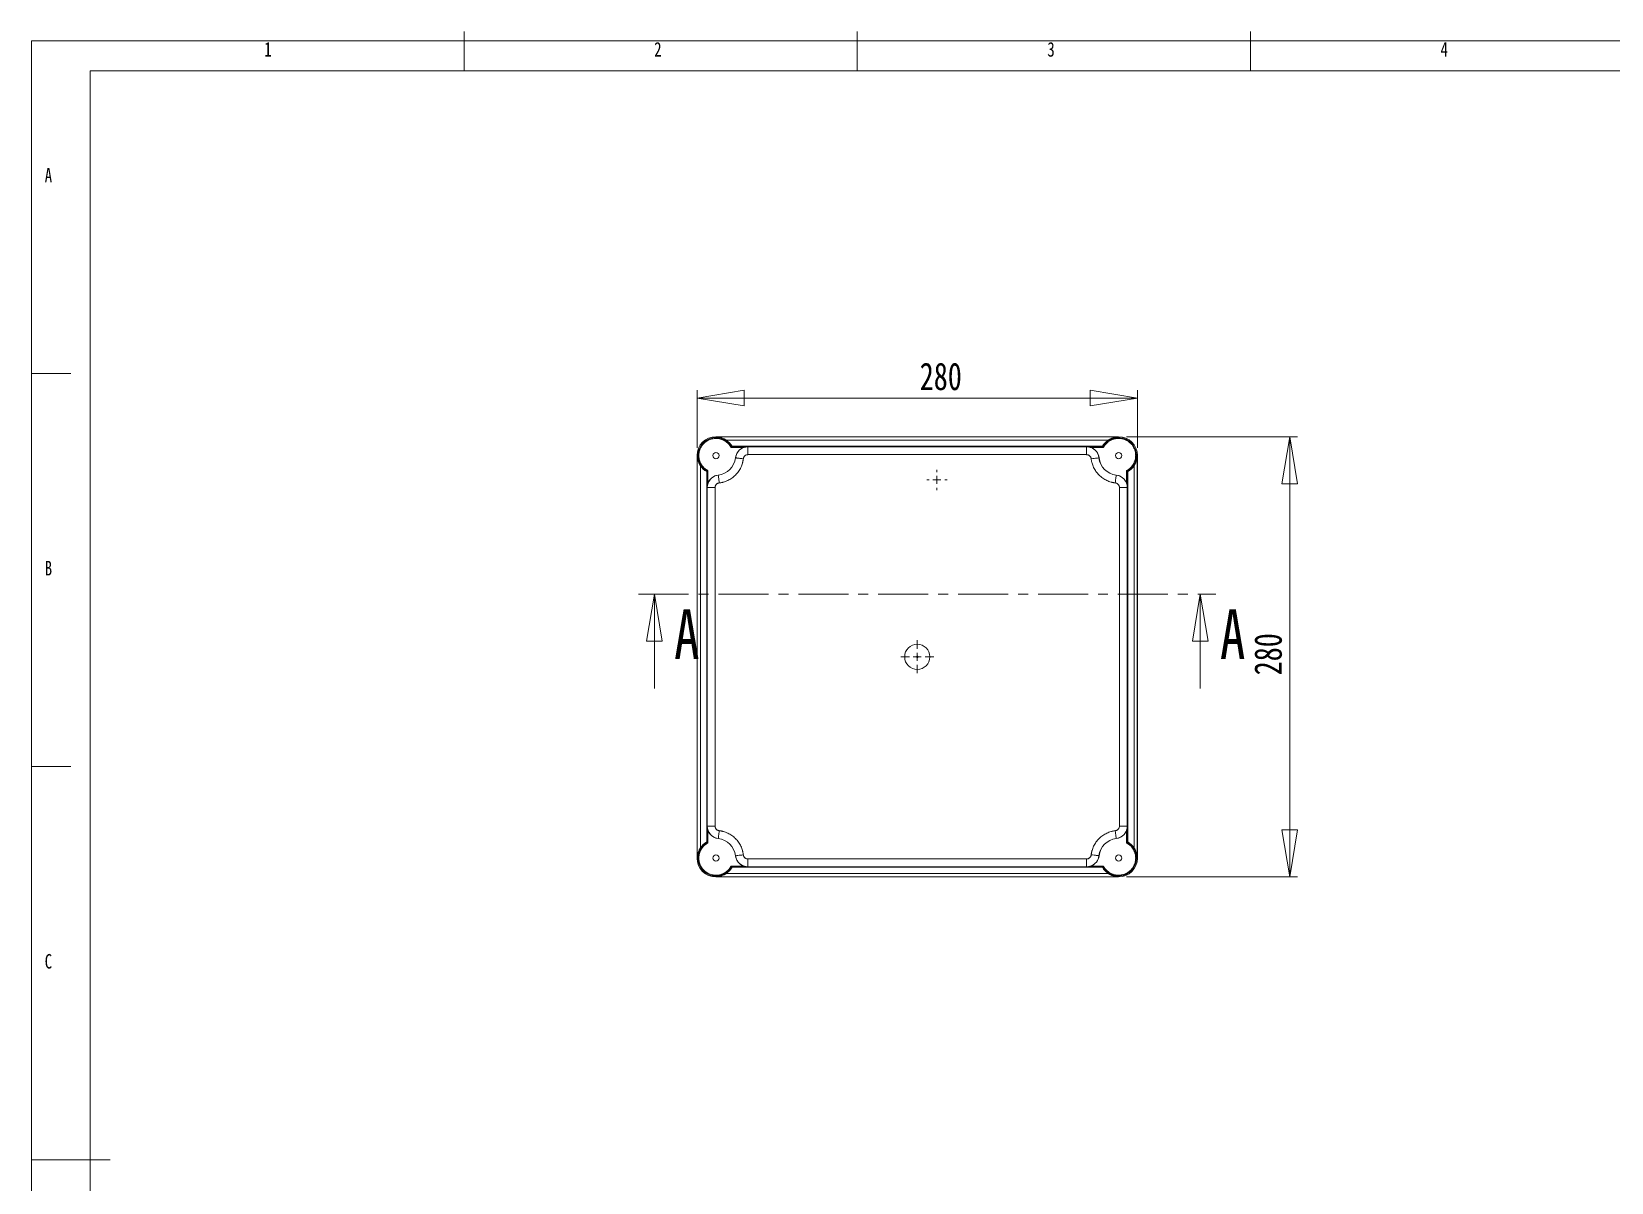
# Model space of a CAD drawing. Header units: millimetres. Extents: x 5 to 415, y 4 to 292.
# Drawn here: x 5 to 205.9, y 145.6 to 292 of the extents above; entities that cross this region are included whole.
import ezdxf

# ---------------------------------------------------------------- set-up
doc = ezdxf.new("R2010")
doc.units = ezdxf.units.MM
doc.linetypes.add('CENTER', pattern=[10.16, 6.35, -1.27, 1.27, -1.27])
doc.styles.add('SLDTEXTSTYLE0', font='TXT', dxfattribs={"width": 0.75})
doc.dimstyles.new('SLDDIMSTYLE0', dxfattribs={"dimtxt": 3.5, "dimasz": 6, "dimexe": 0, "dimexo": 0.0625, "dimgap": 0.875, "dimtad": 1, "dimlfac": 5, "dimrnd": 1e-09, "dimzin": 12, "dimdsep": 46, "dimtxsty": 'SLDTEXTSTYLE0', "dimblk1": 'CLOSED', "dimblk2": 'CLOSED', "dimsah": 1, "dimcen": 0.09, "dimadec": 0, "dimazin": 3, "dimtfac": 1, "dimtofl": 0, "dimtmove": 0, "dimatfit": 3, "dimldrblk": 'CLOSED', "dimfxl": 1, "dimfrac": 2, "dimtolj": 1, "dimtzin": 12, "dimarcsym": 0})

# ---------------------------------------------------------------- blocks, each defined once
blk = doc.blocks.new('_CLOSED')
at = {"color": 0, "linetype": 'ByBlock', "lineweight": -2}
for p, q in [((-1, 0.166667), (0, 0)), ((-1, 0.166667), (-1, -0.166667)), ((0, 0), (-1, -0.166667)), ((0, 0), (-1, 0))]:
    blk.add_line(p, q, dxfattribs=at)
blk = doc.blocks.new('_D')
at = {"color": 7, "linetype": 'Continuous', "lineweight": 0}
for p, q in [((89.63, 239.07), (89.63, 246.39)), ((145.63, 245.39), (89.63, 245.39)), ((145.63, 239.07), (145.63, 246.39))]:
    blk.add_line(p, q, dxfattribs=at)
at = {"color": 7, "linetype": 'Continuous', "lineweight": 0, "xscale": 6, "yscale": 6, "rotation": 180.0000000000004}
blk.add_blockref('_CLOSED', (89.63, 245.39, 7.27), dxfattribs=at)
at = {"color": 7, "linetype": 'Continuous', "lineweight": 0, "xscale": 6, "yscale": 6}
blk.add_blockref('_CLOSED', (145.63, 245.39, 7.27), dxfattribs=at)
at = {"color": 7, "linetype": 'Continuous', "lineweight": 0, "insert": (117.94, 249.9), "char_height": 3.5, "attachment_point": 1, "style": 'SLDTEXTSTYLE0'}
blk.add_mtext('280', dxfattribs=at)
blk = doc.blocks.new('_D_1')
at = {"color": 7, "linetype": 'Continuous', "lineweight": 0}
for p, q in [((144.23, 240.47), (165.99, 240.47)), ((164.99, 240.47), (164.99, 184.47)), ((144.23, 184.47), (165.99, 184.47))]:
    blk.add_line(p, q, dxfattribs=at)
at = {"color": 7, "linetype": 'Continuous', "lineweight": 0, "xscale": 6, "yscale": 6}
for p, rotation in [((164.99, 240.47, 7.27), 90.0000000000004), ((164.99, 184.47, 7.27), 270.0000000000004)]:
    blk.add_blockref('_CLOSED', p, dxfattribs=dict(at, rotation=rotation))
at = {"color": 7, "linetype": 'Continuous', "lineweight": 0, "insert": (160.48, 210.12), "char_height": 3.5, "attachment_point": 1, "rotation": 90, "style": 'SLDTEXTSTYLE0'}
blk.add_mtext('280', dxfattribs=at)
blk = doc.blocks.new('SW_CENTERMARKSYMBOL_0')
at = {"color": 0, "linetype": 'Continuous', "lineweight": 0}
for p, q in [((0, 1), (0, 2.1)), ((-1, 0), (-2.1, 0)), ((0, 0), (-0.5, 0)), ((0, 0), (0, 0.5)), ((0, 0), (0, -0.5)), ((0, 0), (0.5, 0)), ((1, 0), (2.1, 0)), ((0, -1), (0, -2.1))]:
    blk.add_line(p, q, dxfattribs=at)
blk = doc.blocks.new('SW_CENTERMARKSYMBOL_1')
at = {"color": 0, "linetype": 'Continuous', "lineweight": 0}
for p, q in [((-1, 0), (-1.3, 0)), ((0, 0), (-0.5, 0)), ((0, 1), (0, 1.3)), ((0, 0), (0, 0.5)), ((0, 0), (0, -0.5)), ((0, 0), (0.5, 0)), ((1, 0), (1.3, 0)), ((0, -1), (0, -1.3))]:
    blk.add_line(p, q, dxfattribs=at)

msp = doc.modelspace()

# ---------------------------------------------------------------- linework, layer by layer
at = {"color": 7, "linetype": 'Continuous', "lineweight": 0}
for p, q in [((60, 287), (60, 292)), ((110, 292), (110, 287)), ((160, 287), (160, 292)), ((415, 290.8068), (5, 290.8068)), ((5, 290.8068), (5, 3.8068)), ((410, 287), (12.4509, 287)), ((12.4509, 287), (12.4509, 10)), ((10, 248.5), (5, 248.5)), ((84.1934, 208.4445), (84.1934, 220.4445)), ((153.6105, 208.4445), (153.6105, 220.4445)), ((5, 198.5), (10, 198.5)), ((5, 148.5), (15, 148.5))]:
    msp.add_line(p, q, dxfattribs=at)
at = {"color": 7, "linetype": 'Continuous', "lineweight": 15}
for p, q in [((92.0265, 240.4732), (92.0265, 240.4457)), ((143.2265, 240.4732), (92.0265, 240.4732)), ((92.0265, 240.4457), (143.2265, 240.4457)), ((141.9268, 240.0459), (93.3262, 240.0459)), ((95.5496, 239.0912), (93.9507, 239.0912)), ((94.0759, 239.2481), (94.01, 239.1912)), ((94.01, 239.1912), (96.1017, 239.1912)), ((94.01, 239.1912), (94.01, 239.1912)), ((141.1771, 239.2481), (94.0759, 239.2481)), ((96.1017, 239.1912), (96.1017, 239.1857)), ((96.1017, 238.1858), (96.1017, 239.1857)), ((96.1017, 239.1857), (139.1513, 239.1857)), ((139.1513, 239.1912), (141.243, 239.1912)), ((139.1513, 239.1857), (139.1513, 239.1912)), ((139.1513, 239.1857), (139.1513, 238.1858)), ((141.3023, 239.0912), (139.7034, 239.0912)), ((141.243, 239.1912), (141.1771, 239.2481)), ((141.243, 239.1912), (141.243, 239.1912)), ((143.2265, 240.4457), (143.2265, 240.4732)), ((89.654, 238.0732), (89.6265, 238.0732)), ((89.6265, 238.0732), (89.6265, 186.8732)), ((89.654, 186.8732), (89.654, 238.0732)), ((94.5166, 237.7776), (94.5128, 237.7781)), ((139.1513, 238.1858), (96.1017, 238.1858)), ((140.7402, 237.7781), (140.7364, 237.7776)), ((145.5033, 238.0732), (145.599, 238.0732)), ((145.6265, 238.0732), (145.599, 238.0732)), ((145.599, 238.0732), (145.599, 186.8732)), ((145.6265, 186.8732), (145.6265, 238.0732)), ((90.0539, 236.7736), (90.0539, 188.1729)), ((90.9086, 236.0897), (90.8516, 236.0238)), ((90.8516, 236.0238), (90.8516, 188.9227)), ((90.9086, 233.9981), (90.9086, 236.0897)), ((90.9086, 236.0897), (90.9086, 236.0897)), ((91.0085, 236.149), (91.0085, 234.5502)), ((92.3217, 235.5869), (92.3221, 235.5831)), ((142.9309, 235.5831), (142.9313, 235.5869)), ((144.2444, 234.5502), (144.2444, 236.149)), ((144.3444, 236.0897), (144.3444, 233.9981)), ((144.4014, 236.0238), (144.3444, 236.0897)), ((144.4014, 188.9227), (144.4014, 236.0238)), ((145.1991, 188.1729), (145.1991, 236.7736)), ((90.9141, 233.9981), (90.9086, 233.9981)), ((90.9141, 190.9484), (90.9141, 233.9981)), ((90.9141, 233.9981), (91.9139, 233.9981)), ((91.9139, 233.9981), (91.9139, 190.9484)), ((143.3391, 190.9484), (143.3391, 233.9981)), ((143.3391, 233.9981), (144.3389, 233.9981)), ((144.3389, 233.9981), (144.3389, 190.9484)), ((144.3444, 233.9981), (144.3389, 233.9981)), ((90.9086, 190.9484), (90.9141, 190.9484)), ((90.9086, 188.8568), (90.9086, 190.9484)), ((91.9139, 190.9484), (90.9141, 190.9484)), ((144.3389, 190.9484), (143.3391, 190.9484)), ((144.3389, 190.9484), (144.3444, 190.9484)), ((144.3444, 190.9484), (144.3444, 188.8568)), ((90.8516, 188.9227), (90.9086, 188.8568)), ((90.9086, 188.8568), (90.9086, 188.8568)), ((91.0085, 190.3963), (91.0085, 188.7975)), ((92.3221, 189.3633), (92.3217, 189.3596)), ((142.9313, 189.3596), (142.9309, 189.3633)), ((144.2444, 188.7975), (144.2444, 190.3963)), ((144.3444, 188.8568), (144.4014, 188.9227)), ((144.3444, 188.8568), (144.3444, 188.8568)), ((89.6265, 186.8732), (89.654, 186.8732)), ((94.5128, 187.1684), (94.5166, 187.1689)), ((140.7364, 187.1689), (140.7402, 187.1684)), ((145.599, 186.8732), (145.5033, 186.8732)), ((145.599, 186.8732), (145.6265, 186.8732)), ((93.3262, 184.9006), (141.9268, 184.9006)), ((93.9507, 185.8553), (95.5496, 185.8553)), ((96.1017, 185.7553), (94.01, 185.7553)), ((94.01, 185.7553), (94.0759, 185.6984)), ((94.01, 185.7553), (94.01, 185.7553)), ((94.0759, 185.6984), (141.1771, 185.6984)), ((96.1017, 186.7607), (139.1513, 186.7607)), ((96.1017, 185.7608), (96.1017, 186.7607)), ((139.1513, 185.7608), (96.1017, 185.7608)), ((96.1017, 185.7608), (96.1017, 185.7553)), ((139.1513, 186.7607), (139.1513, 185.7608)), ((139.1513, 185.7553), (139.1513, 185.7608)), ((141.243, 185.7553), (139.1513, 185.7553)), ((139.7034, 185.8553), (141.3023, 185.8553)), ((141.1771, 185.6984), (141.243, 185.7553)), ((92.0265, 184.5007), (92.0265, 184.4732)), ((143.2265, 184.5007), (92.0265, 184.5007)), ((92.0265, 184.4732), (143.2265, 184.4732)), ((143.2265, 184.4732), (143.2265, 184.5007))]:
    msp.add_line(p, q, dxfattribs=at)
at = {"color": 7, "linetype": 'CENTER', "lineweight": 0}
msp.add_line((82.1934, 220.4445), (155.6105, 220.4445), dxfattribs=at)
at = {"color": 7, "linetype": 'Continuous', "lineweight": 15, "flags": 128}
for points in [[(139.7435, 237.6598), (139.9351, 237.6825), (140.1195, 237.7044), (140.2898, 237.7246), (140.4395, 237.7424), (140.5631, 237.7571), (140.6559, 237.7681), (140.7144, 237.775), (140.7364, 237.7776)], [(92.44, 234.5903), (92.4172, 234.7819), (92.3953, 234.9663), (92.3751, 235.1366), (92.3573, 235.2863), (92.3427, 235.4099), (92.3317, 235.5027), (92.3247, 235.5611), (92.3221, 235.5831)], [(142.9309, 235.5831), (142.9283, 235.5611), (142.9213, 235.5027), (142.9103, 235.4099), (142.8956, 235.2863), (142.8779, 235.1366), (142.8576, 234.9663), (142.8358, 234.7819), (142.813, 234.5903)], [(142.813, 190.3562), (142.8358, 190.1646), (142.8576, 189.9802), (142.8779, 189.8099), (142.8956, 189.6602), (142.9103, 189.5366), (142.9213, 189.4438), (142.9283, 189.3853), (142.9309, 189.3633)], [(95.5095, 187.2867), (95.3179, 187.264), (95.1335, 187.2421), (94.9632, 187.2219), (94.8134, 187.2041), (94.6899, 187.1894), (94.5971, 187.1784), (94.5386, 187.1715), (94.5166, 187.1689)]]:
    msp.add_lwpolyline(points, dxfattribs=at)
at = {"color": 7, "linetype": 'Continuous', "lineweight": 15}
for radius in [1.6, 0.1]:
    msp.add_circle((117.6265, 212.4732), radius, dxfattribs=at)
for centre, radius, start, end in [((92.0265, 238.0732), 2.4, 90, 180), ((92.0265, 238.0732), 2.2769, 29.405596, 240.594404), ((92.0265, 238.0732), 2.3623, 29.824235, 56.620929), ((96.1017, 237.5895), 1.6, 110.185327, 173.229808), ((96.1017, 237.5895), 1.5962, 90, 173.229808), ((139.1513, 237.5895), 1.5962, 6.770192, 90), ((139.1513, 237.5895), 1.6, 6.770192, 69.814673), ((143.2265, 238.0732), 2.3623, 123.379071, 150.175765), ((143.2265, 238.0732), 2.2769, 0, 150.594404), ((143.2265, 238.0732), 2.4, 360, 90), ((92.0265, 238.0732), 0.3976, 360, 180), ((92.0265, 238.0732), 0.3976, 180, 360), ((92.0265, 238.0732), 2.5038, 276.770192, 353.229808), ((92.0265, 238.0732), 2.5076, 276.770192, 353.229808), ((143.2265, 238.0732), 2.5076, 186.770192, 263.229808), ((143.2265, 238.0732), 2.5038, 186.770192, 263.229808), ((143.2265, 238.0732), 0.3976, 360, 180), ((143.2265, 238.0732), 0.3976, 180, 360), ((143.2265, 238.0732), 2.2769, 299.405596, 0), ((92.0265, 238.0732), 2.3623, 213.379071, 240.175765), ((92.5103, 233.9981), 1.5962, 96.770192, 180), ((92.5103, 233.9981), 1.6, 96.770192, 159.814673), ((142.7427, 233.9981), 1.5962, 360, 83.229808), ((142.7427, 233.9981), 1.6, 20.185327, 83.229808), ((143.2265, 238.0732), 2.3623, 299.824235, 326.620929), ((92.5103, 190.9484), 1.5962, 180, 263.229808), ((142.7427, 190.9484), 1.5962, 276.770192, 360), ((92.0265, 186.8732), 2.2769, 119.405596, 330.594404), ((92.0265, 186.8732), 2.3623, 119.824235, 146.620929), ((92.5103, 190.9484), 1.6, 200.185327, 263.229808), ((92.0265, 186.8732), 2.5038, 6.770192, 83.229808), ((92.0265, 186.8732), 2.5076, 6.770192, 83.229808), ((143.2265, 186.8732), 2.5076, 96.770192, 173.229808), ((143.2265, 186.8732), 2.5038, 96.770192, 173.229808), ((142.7427, 190.9484), 1.6, 276.770192, 339.814673), ((143.2265, 186.8732), 2.2769, 0, 60.594404), ((143.2265, 186.8732), 2.3623, 33.379071, 60.175765), ((92.0265, 186.8732), 2.4, 180, 270), ((92.0265, 186.8732), 0.3976, 360, 180), ((92.0265, 186.8732), 0.3976, 180, 360), ((96.1017, 187.357), 1.6, 186.770192, 249.814673), ((96.1017, 187.357), 1.5962, 186.770192, 270), ((139.1513, 187.357), 1.5962, 270, 353.229808), ((139.1513, 187.357), 1.6, 290.185327, 353.229808), ((143.2265, 186.8732), 2.2769, 209.405596, 0), ((143.2265, 186.8732), 0.3976, 360, 180), ((143.2265, 186.8732), 0.3976, 180, 360), ((143.2265, 186.8732), 2.4, 270, 0), ((92.0265, 186.8732), 2.3623, 303.379071, 330.175765), ((143.2265, 186.8732), 2.3623, 209.824235, 236.620929)]:
    msp.add_arc(centre, radius, start, end, dxfattribs=at)
for points, knots in [([(93.9507, 239.0912), (93.9402, 239.1106), (93.9193, 239.1493), (93.8857, 239.2062), (93.8506, 239.262), (93.8138, 239.3166), (93.7753, 239.3702), (93.7352, 239.4226), (93.6815, 239.4885), (93.6122, 239.5663), (93.5243, 239.6546), (93.4303, 239.7387), (93.2951, 239.846), (93.1113, 239.9668), (92.8707, 240.0858), (92.6135, 240.1754), (92.3453, 240.2325), (92.0722, 240.2554), (91.8008, 240.244), (91.5373, 240.1999), (91.2869, 240.1261), (91.0542, 240.0262), (90.7779, 239.8683), (90.4758, 239.6239), (90.2315, 239.3219), (90.0735, 239.0455), (89.9737, 238.8128), (89.8998, 238.5625), (89.8557, 238.2989), (89.8444, 238.0275), (89.8672, 237.7544), (89.9243, 237.4862), (90.0139, 237.229), (90.1329, 236.9885), (90.2537, 236.8046), (90.361, 236.6695), (90.4451, 236.5755), (90.5334, 236.4875), (90.6235, 236.4073), (90.7159, 236.3338), (90.8099, 236.2669), (90.9072, 236.2046), (90.9747, 236.1676), (91.0085, 236.149)], [0, 0, 0, 0, 0.00813157, 0.01624396, 0.02434463, 0.03244103, 0.04054065, 0.04865097, 0.05677943, 0.07190266, 0.08703856, 0.10270783, 0.11838966, 0.15065249, 0.18363869, 0.21711558, 0.2508284, 0.28451142, 0.3179003, 0.35074431, 0.382817, 0.41392429, 0.44390936, 0.50000219, 0.55609503, 0.5860801, 0.61718738, 0.64926008, 0.68210409, 0.71549297, 0.74917598, 0.7828888, 0.81636569, 0.84935189, 0.88161473, 0.89728399, 0.91296582, 0.92808905, 0.94322496, 0.9574315, 0.9716028, 0.98577895, 1, 1, 1, 1]), ([(92.0265, 240.4457), (92.0488, 240.4453), (92.0897, 240.4445), (92.1455, 240.4416), (92.2083, 240.4371), (92.2787, 240.4301), (92.3928, 240.4146), (92.5288, 240.3886), (92.6961, 240.3443), (92.8559, 240.2896), (92.9929, 240.2314), (93.0993, 240.1792), (93.1801, 240.1355), (93.2555, 240.0915), (93.3031, 240.0608), (93.3262, 240.0459)], [0, 0, 0, 0, 0.05014759, 0.09202138, 0.12562118, 0.19163105, 0.25067189, 0.38313979, 0.49934288, 0.63133812, 0.74980813, 0.81773594, 0.88205052, 0.94279009, 1, 1, 1, 1]), ([(93.9507, 239.0912), (93.9523, 239.0938), (93.9559, 239.0997), (93.963, 239.1117), (93.9754, 239.1325), (93.9885, 239.1545), (93.9988, 239.172), (94.0049, 239.1824), (94.009, 239.1893), (94.0097, 239.1906), (94.01, 239.1912)], [0, 0, 0, 0, 0.05394227, 0.12521747, 0.25053482, 0.49985164, 0.63031469, 0.7499332, 0.87724447, 1, 1, 1, 1]), ([(95.5496, 239.0912), (95.5598, 239.0949), (95.5808, 239.1025), (95.6138, 239.1134), (95.6491, 239.1244), (95.695, 239.1374), (95.7536, 239.152), (95.8212, 239.1658), (95.8918, 239.177), (95.9573, 239.1845), (96.0283, 239.1898), (96.0746, 239.1907), (96.1017, 239.1912)], [0, 0, 0, 0, 0.0566415, 0.11724456, 0.18182405, 0.25039222, 0.36862468, 0.50081188, 0.61714523, 0.75010563, 0.85430154, 1, 1, 1, 1]), ([(139.1513, 239.1912), (139.1702, 239.1909), (139.2045, 239.1904), (139.2509, 239.1878), (139.303, 239.1837), (139.3612, 239.177), (139.4317, 239.1658), (139.4994, 239.152), (139.5698, 239.1344), (139.6371, 239.1147), (139.6823, 239.0987), (139.7034, 239.0912)], [0, 0, 0, 0, 0.1017493, 0.18505425, 0.24991422, 0.38286931, 0.49921659, 0.63139538, 0.7496449, 0.88276959, 1, 1, 1, 1]), ([(141.243, 239.1912), (141.2431, 239.191), (141.2433, 239.1906), (141.2444, 239.1887), (141.2461, 239.1858), (141.2491, 239.1807), (141.2542, 239.172), (141.2645, 239.1545), (141.2775, 239.1325), (141.29, 239.1116), (141.2971, 239.0997), (141.3007, 239.0937), (141.3023, 239.0912)], [0, 0, 0, 0, 0.06083049, 0.12293617, 0.18617888, 0.25039033, 0.37001653, 0.5003641, 0.74957339, 0.87483669, 0.946455, 1, 1, 1, 1]), ([(145.4034, 238.0732), (145.4032, 238.0962), (145.4028, 238.1421), (145.3994, 238.2108), (145.394, 238.2794), (145.3834, 238.3749), (145.3636, 238.4968), (145.3281, 238.648), (145.2805, 238.8006), (145.1964, 239.0123), (145.053, 239.2765), (144.8185, 239.575), (144.5193, 239.8406), (144.1628, 240.0535), (143.7644, 240.1969), (143.3453, 240.2605), (142.929, 240.2427), (142.5372, 240.1506), (142.1866, 239.9977), (141.9331, 239.8311), (141.7574, 239.6826), (141.6423, 239.5691), (141.5388, 239.451), (141.4585, 239.3453), (141.3955, 239.2518), (141.3467, 239.1728), (141.3171, 239.1184), (141.3023, 239.0912)], [0, 0, 0, 0, 0.01192436, 0.02383448, 0.03574225, 0.04765957, 0.07375284, 0.0998639, 0.12828714, 0.15672843, 0.21812091, 0.28374591, 0.35296775, 0.42484298, 0.49816782, 0.57158387, 0.64372271, 0.71335311, 0.7794934, 0.84146689, 0.87019541, 0.89894217, 0.92533988, 0.9517556, 0.9678298, 0.98390151, 1, 1, 1, 1]), ([(141.9268, 240.0459), (141.9398, 240.0543), (141.9662, 240.0715), (142.0072, 240.0968), (142.0499, 240.1221), (142.0945, 240.1472), (142.1409, 240.1721), (142.1891, 240.1967), (142.2724, 240.2367), (142.3971, 240.2896), (142.5569, 240.3443), (142.7242, 240.3886), (142.8602, 240.4146), (142.9743, 240.4301), (143.0535, 240.438), (143.1386, 240.4438), (143.1944, 240.445), (143.2265, 240.4457)], [0, 0, 0, 0, 0.03226442, 0.06567458, 0.10023995, 0.13596909, 0.17286974, 0.21094893, 0.25021307, 0.36867472, 0.50067233, 0.61686745, 0.74933739, 0.80837234, 0.87438511, 0.92788279, 1, 1, 1, 1]), ([(90.0539, 236.7736), (90.0454, 236.7866), (90.0282, 236.813), (90.0029, 236.8539), (89.9777, 236.8967), (89.9525, 236.9412), (89.9276, 236.9876), (89.9031, 237.0359), (89.8631, 237.1191), (89.8101, 237.2438), (89.7554, 237.4036), (89.7111, 237.5709), (89.6851, 237.7069), (89.6696, 237.8211), (89.6618, 237.9003), (89.656, 237.9854), (89.6547, 238.0412), (89.654, 238.0732)], [0, 0, 0, 0, 0.03226442, 0.06567458, 0.10023995, 0.13596908, 0.17286974, 0.21094893, 0.25021307, 0.36867471, 0.50067234, 0.61686746, 0.74933739, 0.80837234, 0.87438511, 0.9278828, 1, 1, 1, 1]), ([(95.5095, 237.6598), (95.5062, 237.6334), (95.4996, 237.5808), (95.4874, 237.5022), (95.4736, 237.424), (95.458, 237.3461), (95.4407, 237.2686), (95.4216, 237.1914), (95.3823, 237.047), (95.3135, 236.8378), (95.199, 236.5679), (95.061, 236.3059), (94.8445, 235.968), (94.519, 235.5807), (94.1317, 235.2553), (93.7939, 235.0387), (93.5319, 234.9008), (93.2619, 234.7863), (93.0339, 234.7112), (92.8507, 234.6631), (92.7149, 234.6331), (92.578, 234.6083), (92.486, 234.5963), (92.44, 234.5903)], [0, 0, 0, 0, 0.01701436, 0.03400592, 0.05098341, 0.06795555, 0.0849311, 0.10191877, 0.1189273, 0.18091493, 0.24292506, 0.30673674, 0.37057158, 0.50000258, 0.62943358, 0.69324526, 0.7570801, 0.81906774, 0.88107786, 0.91081908, 0.94052194, 0.97023331, 1, 1, 1, 1]), ([(95.5095, 237.6598), (95.3935, 237.6735), (95.2685, 237.6884), (95.087, 237.7099), (95.0275, 237.717), (94.9149, 237.7303), (94.8617, 237.7367), (94.7651, 237.7481), (94.7218, 237.7533), (94.6472, 237.7621), (94.616, 237.7658), (94.5417, 237.7746), (94.5186, 237.7774), (94.5166, 237.7776)], [0, 0, 0, 0, 0.25, 0.25, 0.375, 0.375, 0.5, 0.5, 0.625, 0.625, 0.75, 0.75, 1, 1, 1, 1]), ([(96.1017, 238.1858), (96.0903, 238.1856), (96.0676, 238.1852), (96.0338, 238.1822), (95.9937, 238.1765), (95.9476, 238.1664), (95.8783, 238.1445), (95.7943, 238.1046), (95.7032, 238.038), (95.6263, 237.9554), (95.5768, 237.8768), (95.5469, 237.8105), (95.5296, 237.7606), (95.5167, 237.7103), (95.5119, 237.6766), (95.5095, 237.6598)], [0, 0, 0, 0, 0.03932249, 0.0785535, 0.11782025, 0.17966857, 0.24163736, 0.36967812, 0.50000969, 0.63034127, 0.75838203, 0.82023036, 0.88219916, 0.94100927, 1, 1, 1, 1]), ([(139.7435, 237.6598), (139.742, 237.671), (139.7389, 237.6935), (139.732, 237.7268), (139.7216, 237.7659), (139.7061, 237.8104), (139.6762, 237.8767), (139.6266, 237.9554), (139.5497, 238.038), (139.4587, 238.1046), (139.3747, 238.1445), (139.3054, 238.1664), (139.2538, 238.1777), (139.2023, 238.1846), (139.1683, 238.1854), (139.1513, 238.1858)], [0, 0, 0, 0, 0.03932249, 0.0785535, 0.11782025, 0.17966857, 0.24163736, 0.36967812, 0.50000969, 0.63034127, 0.75838203, 0.82023036, 0.88219916, 0.94100927, 1, 1, 1, 1]), ([(142.813, 234.5903), (142.7867, 234.5936), (142.7341, 234.6002), (142.6555, 234.6123), (142.5772, 234.6261), (142.4994, 234.6417), (142.4218, 234.659), (142.3447, 234.6782), (142.2002, 234.7174), (141.9911, 234.7863), (141.7212, 234.9007), (141.4591, 235.0387), (141.1213, 235.2553), (140.7339, 235.5807), (140.4085, 235.968), (140.192, 236.3058), (140.054, 236.5679), (139.9395, 236.8378), (139.8645, 237.0658), (139.8163, 237.249), (139.7864, 237.3849), (139.7615, 237.5217), (139.7495, 237.6137), (139.7435, 237.6598)], [0, 0, 0, 0, 0.01701436, 0.03400592, 0.05098341, 0.06795555, 0.0849311, 0.10191877, 0.1189273, 0.18091493, 0.24292506, 0.30673674, 0.37057158, 0.50000258, 0.62943358, 0.69324526, 0.7570801, 0.81906774, 0.88107786, 0.91081908, 0.94052194, 0.97023331, 1, 1, 1, 1]), ([(144.2444, 236.149), (144.2612, 236.1581), (144.2948, 236.1761), (144.3442, 236.2049), (144.3928, 236.2349), (144.4406, 236.2661), (144.5122, 236.3156), (144.6053, 236.3865), (144.7165, 236.4839), (144.8216, 236.5893), (144.953, 236.7407), (145.0975, 236.9469), (145.2121, 237.1712), (145.2844, 237.358), (145.3283, 237.5), (145.3623, 237.6438), (145.3835, 237.7716), (145.3957, 237.8832), (145.4022, 237.9781), (145.403, 238.0415), (145.4034, 238.0732)], [0, 0, 0, 0, 0.02424259, 0.04845682, 0.07265934, 0.09686683, 0.12109599, 0.18329708, 0.24554348, 0.30891525, 0.37233319, 0.50023464, 0.62810511, 0.69143123, 0.75480347, 0.81693129, 0.87910436, 0.91938655, 0.95965944, 1, 1, 1, 1]), ([(145.599, 238.0732), (145.5986, 238.051), (145.5978, 238.0101), (145.5949, 237.9543), (145.5904, 237.8915), (145.5833, 237.8211), (145.5679, 237.7069), (145.5419, 237.5709), (145.4976, 237.4036), (145.4429, 237.2438), (145.3847, 237.1068), (145.3325, 237.0004), (145.2888, 236.9196), (145.2447, 236.8443), (145.214, 236.7967), (145.1991, 236.7736)], [0, 0, 0, 0, 0.0501476, 0.09202138, 0.12562118, 0.19163096, 0.25067189, 0.38313976, 0.49934288, 0.63133811, 0.74980814, 0.8177336, 0.8820474, 0.94278775, 1, 1, 1, 1]), ([(145.4034, 238.0732), (145.415, 238.0732), (145.4275, 238.0732), (145.4518, 238.0732), (145.4635, 238.0732), (145.4829, 238.0732), (145.4906, 238.0732), (145.5006, 238.0732), (145.503, 238.0732), (145.5033, 238.0732)], [0, 0, 0, 0, 0.25, 0.25, 0.5, 0.5, 0.75, 0.75, 1, 1, 1, 1]), ([(90.9086, 236.0897), (90.9088, 236.0898), (90.9092, 236.09), (90.9111, 236.0912), (90.914, 236.0929), (90.9191, 236.0959), (90.9278, 236.1009), (90.9452, 236.1112), (90.9673, 236.1243), (90.9881, 236.1367), (91, 236.1439), (91.006, 236.1475), (91.0085, 236.149)], [0, 0, 0, 0, 0.06081603, 0.12291613, 0.18616327, 0.25039027, 0.36995718, 0.50036396, 0.74957324, 0.87483654, 0.946081, 1, 1, 1, 1]), ([(144.2444, 236.149), (144.247, 236.1475), (144.253, 236.1439), (144.2649, 236.1367), (144.2857, 236.1243), (144.3078, 236.1112), (144.3252, 236.1009), (144.3356, 236.0949), (144.3426, 236.0908), (144.3438, 236.0901), (144.3444, 236.0897)], [0, 0, 0, 0, 0.05421871, 0.12521759, 0.25053494, 0.49985175, 0.63036237, 0.74993325, 0.87726046, 1, 1, 1, 1]), ([(90.9086, 233.9981), (90.9088, 234.017), (90.9093, 234.0513), (90.9119, 234.0976), (90.9161, 234.1498), (90.9228, 234.2079), (90.9339, 234.2785), (90.9477, 234.3461), (90.9653, 234.4165), (90.9851, 234.4839), (91.0011, 234.529), (91.0085, 234.5502)], [0, 0, 0, 0, 0.1017493, 0.18505425, 0.24991422, 0.38286931, 0.49921659, 0.63139538, 0.7496449, 0.88276959, 1, 1, 1, 1]), ([(92.44, 234.5903), (92.4287, 234.5887), (92.4063, 234.5857), (92.373, 234.5787), (92.3338, 234.5683), (92.2893, 234.5528), (92.223, 234.5229), (92.1443, 234.4734), (92.0618, 234.3965), (91.9951, 234.3055), (91.9552, 234.2215), (91.9333, 234.1521), (91.9221, 234.1006), (91.9152, 234.0491), (91.9143, 234.0151), (91.9139, 233.9981)], [0, 0, 0, 0, 0.03932249, 0.0785535, 0.11782025, 0.17966857, 0.24163736, 0.36967812, 0.50000969, 0.63034127, 0.75838203, 0.82023036, 0.88219916, 0.94100927, 1, 1, 1, 1]), ([(143.3391, 233.9981), (143.3389, 234.0094), (143.3385, 234.0321), (143.3355, 234.066), (143.3298, 234.1061), (143.3197, 234.1521), (143.2978, 234.2215), (143.2578, 234.3055), (143.1912, 234.3965), (143.1087, 234.4734), (143.03, 234.5229), (142.9637, 234.5529), (142.9139, 234.5701), (142.8635, 234.583), (142.8299, 234.5878), (142.813, 234.5903)], [0, 0, 0, 0, 0.03932249, 0.0785535, 0.11782025, 0.17966857, 0.24163736, 0.36967812, 0.50000969, 0.63034127, 0.75838203, 0.82023036, 0.88219916, 0.94100927, 1, 1, 1, 1]), ([(144.2444, 234.5502), (144.261, 234.505), (144.2755, 234.4596), (144.3004, 234.3679), (144.3108, 234.3216), (144.3356, 234.1833), (144.344, 234.0909), (144.3444, 233.9981)], [0, 0, 0, 0, 0.25, 0.25, 0.5, 0.5, 1, 1, 1, 1]), ([(91.0085, 190.3963), (91.0049, 190.4065), (90.9973, 190.4276), (90.9863, 190.4606), (90.9754, 190.4958), (90.9623, 190.5418), (90.9477, 190.6004), (90.9339, 190.668), (90.9227, 190.7385), (90.9153, 190.804), (90.9099, 190.875), (90.9091, 190.9214), (90.9086, 190.9484)], [0, 0, 0, 0, 0.0566415, 0.11724456, 0.18182405, 0.25039222, 0.36862469, 0.50081188, 0.61714524, 0.75010563, 0.85430162, 1, 1, 1, 1]), ([(91.9139, 190.9484), (91.9141, 190.9371), (91.9145, 190.9144), (91.9175, 190.8805), (91.9232, 190.8404), (91.9333, 190.7944), (91.9552, 190.725), (91.9951, 190.641), (92.0618, 190.55), (92.1443, 190.4731), (92.223, 190.4236), (92.2893, 190.3936), (92.3391, 190.3764), (92.3895, 190.3635), (92.4231, 190.3586), (92.44, 190.3562)], [0, 0, 0, 0, 0.03932249, 0.0785535, 0.11782025, 0.17966857, 0.24163736, 0.36967812, 0.50000969, 0.63034127, 0.75838203, 0.82023036, 0.88219916, 0.94100927, 1, 1, 1, 1]), ([(142.813, 190.3562), (142.8243, 190.3577), (142.8467, 190.3608), (142.88, 190.3678), (142.9192, 190.3782), (142.9637, 190.3936), (143.03, 190.4236), (143.1087, 190.4731), (143.1912, 190.55), (143.2578, 190.641), (143.2977, 190.725), (143.3197, 190.7943), (143.3309, 190.8459), (143.3378, 190.8974), (143.3386, 190.9314), (143.3391, 190.9484)], [0, 0, 0, 0, 0.03932249, 0.0785535, 0.11782025, 0.17966857, 0.24163736, 0.36967812, 0.50000969, 0.63034127, 0.75838203, 0.82023036, 0.88219916, 0.94100927, 1, 1, 1, 1]), ([(144.3444, 190.9484), (144.3441, 190.9295), (144.3437, 190.8952), (144.3411, 190.8488), (144.3369, 190.7967), (144.3302, 190.7385), (144.319, 190.668), (144.3053, 190.6004), (144.2877, 190.5299), (144.2679, 190.4626), (144.2519, 190.4175), (144.2444, 190.3963)], [0, 0, 0, 0, 0.10174929, 0.18505424, 0.24991422, 0.38286926, 0.49921658, 0.63139537, 0.7496449, 0.88277728, 1, 1, 1, 1]), ([(91.0085, 188.7975), (91.006, 188.799), (91, 188.8026), (90.9881, 188.8098), (90.9673, 188.8222), (90.9452, 188.8352), (90.9277, 188.8456), (90.9174, 188.8516), (90.9104, 188.8557), (90.9092, 188.8564), (90.9086, 188.8568)], [0, 0, 0, 0, 0.05394227, 0.12521747, 0.25053482, 0.49985164, 0.63031469, 0.7499332, 0.87724447, 1, 1, 1, 1]), ([(92.44, 190.3562), (92.4262, 190.2402), (92.4114, 190.1153), (92.3898, 189.9337), (92.3828, 189.8743), (92.3694, 189.7617), (92.3631, 189.7085), (92.3516, 189.6119), (92.3465, 189.5685), (92.3376, 189.4939), (92.3339, 189.4627), (92.3251, 189.3885), (92.3223, 189.3654), (92.3221, 189.3633)], [0, 0, 0, 0, 0.25, 0.25, 0.375, 0.375, 0.5, 0.5, 0.625, 0.625, 0.75, 0.75, 1, 1, 1, 1]), ([(92.44, 190.3562), (92.4663, 190.3529), (92.5189, 190.3463), (92.5975, 190.3342), (92.6757, 190.3204), (92.7536, 190.3048), (92.8311, 190.2874), (92.9083, 190.2683), (93.0527, 190.229), (93.2619, 190.1602), (93.5318, 190.0458), (93.7939, 189.9078), (94.1317, 189.6912), (94.519, 189.3658), (94.8444, 188.9785), (95.061, 188.6406), (95.199, 188.3786), (95.3135, 188.1087), (95.3885, 187.8806), (95.4367, 187.6974), (95.4666, 187.5616), (95.4915, 187.4247), (95.5035, 187.3328), (95.5095, 187.2867)], [0, 0, 0, 0, 0.01701436, 0.03400592, 0.05098341, 0.06795555, 0.0849311, 0.10191877, 0.1189273, 0.18091493, 0.24292506, 0.30673674, 0.37057158, 0.50000258, 0.62943358, 0.69324526, 0.7570801, 0.81906774, 0.88107786, 0.91081908, 0.94052194, 0.97023331, 1, 1, 1, 1]), ([(139.7435, 187.2867), (139.7468, 187.3131), (139.7534, 187.3657), (139.7656, 187.4443), (139.7794, 187.5225), (139.7949, 187.6004), (139.8123, 187.6779), (139.8314, 187.7551), (139.8707, 187.8995), (139.9395, 188.1086), (140.054, 188.3786), (140.1919, 188.6406), (140.4085, 188.9784), (140.7339, 189.3658), (141.1213, 189.6912), (141.4591, 189.9078), (141.7211, 190.0457), (141.9911, 190.1602), (142.2191, 190.2352), (142.4023, 190.2834), (142.5381, 190.3133), (142.675, 190.3382), (142.767, 190.3502), (142.813, 190.3562)], [0, 0, 0, 0, 0.01701436, 0.03400592, 0.05098341, 0.06795555, 0.0849311, 0.10191877, 0.1189273, 0.18091493, 0.24292506, 0.30673674, 0.37057158, 0.50000258, 0.62943358, 0.69324526, 0.7570801, 0.81906774, 0.88107786, 0.91081908, 0.94052194, 0.97023331, 1, 1, 1, 1]), ([(144.3444, 188.8568), (144.3442, 188.8567), (144.3438, 188.8564), (144.3419, 188.8553), (144.339, 188.8536), (144.3339, 188.8506), (144.3252, 188.8455), (144.3078, 188.8352), (144.2857, 188.8222), (144.2649, 188.8098), (144.253, 188.8026), (144.247, 188.799), (144.2444, 188.7975)], [0, 0, 0, 0, 0.06080443, 0.12290007, 0.18615075, 0.25039022, 0.36990952, 0.50036385, 0.74957312, 0.87483642, 0.94580468, 1, 1, 1, 1]), ([(89.654, 186.8732), (89.6544, 186.8955), (89.6552, 186.9364), (89.6581, 186.9922), (89.6626, 187.055), (89.6696, 187.1254), (89.6851, 187.2395), (89.7111, 187.3755), (89.7554, 187.5428), (89.8101, 187.7026), (89.8683, 187.8397), (89.9205, 187.946), (89.9642, 188.0269), (90.0083, 188.1022), (90.039, 188.1498), (90.0539, 188.1729)], [0, 0, 0, 0, 0.0501476, 0.09202138, 0.12562118, 0.19163105, 0.25067189, 0.38313979, 0.49934288, 0.63133812, 0.74980813, 0.81773594, 0.88205052, 0.94279009, 1, 1, 1, 1]), ([(91.0085, 188.7975), (90.9891, 188.787), (90.9504, 188.766), (90.8935, 188.7325), (90.8378, 188.6973), (90.7831, 188.6605), (90.7296, 188.6221), (90.6772, 188.5819), (90.6112, 188.5282), (90.5334, 188.459), (90.4451, 188.371), (90.3611, 188.277), (90.2538, 188.1419), (90.1329, 187.958), (90.0139, 187.7175), (89.9243, 187.4603), (89.8672, 187.192), (89.8444, 186.919), (89.8557, 186.6476), (89.8998, 186.384), (89.9737, 186.1337), (90.0735, 185.901), (90.2315, 185.6246), (90.4758, 185.3226), (90.7779, 185.0782), (91.0542, 184.9202), (91.2869, 184.8204), (91.5373, 184.7465), (91.8008, 184.7025), (92.0722, 184.6911), (92.3453, 184.714), (92.6135, 184.771), (92.8707, 184.8606), (93.1113, 184.9796), (93.2951, 185.1005), (93.4303, 185.2078), (93.5242, 185.2918), (93.6122, 185.3801), (93.6924, 185.4703), (93.7659, 185.5626), (93.8329, 185.6566), (93.8951, 185.754), (93.9322, 185.8215), (93.9507, 185.8553)], [0, 0, 0, 0, 0.00813157, 0.01624396, 0.02434463, 0.03244103, 0.04054065, 0.04865097, 0.05677943, 0.07190266, 0.08703856, 0.10270783, 0.11838966, 0.15065249, 0.18363869, 0.21711558, 0.2508284, 0.28451142, 0.3179003, 0.35074431, 0.382817, 0.41392429, 0.44390936, 0.50000219, 0.55609503, 0.5860801, 0.61718738, 0.64926008, 0.68210409, 0.71549297, 0.74917598, 0.7828888, 0.81636569, 0.84935189, 0.88161473, 0.89728399, 0.91296582, 0.92808905, 0.94322496, 0.9574315, 0.9716028, 0.98577895, 1, 1, 1, 1]), ([(95.5095, 187.2867), (95.511, 187.2755), (95.514, 187.253), (95.521, 187.2197), (95.5314, 187.1806), (95.5469, 187.1361), (95.5768, 187.0698), (95.6264, 186.9911), (95.7032, 186.9085), (95.7943, 186.8419), (95.8782, 186.802), (95.9476, 186.7801), (95.9991, 186.7688), (96.0506, 186.7619), (96.0846, 186.7611), (96.1017, 186.7607)], [0, 0, 0, 0, 0.03932249, 0.0785535, 0.11782025, 0.17966857, 0.24163736, 0.36967812, 0.50000969, 0.63034127, 0.75838203, 0.82023036, 0.88219916, 0.94100927, 1, 1, 1, 1]), ([(139.1513, 186.7607), (139.1627, 186.7609), (139.1853, 186.7612), (139.2192, 186.7642), (139.2593, 186.77), (139.3053, 186.7801), (139.3747, 186.802), (139.4587, 186.8419), (139.5497, 186.9085), (139.6266, 186.9911), (139.6761, 187.0697), (139.7061, 187.136), (139.7233, 187.1859), (139.7363, 187.2362), (139.7411, 187.2699), (139.7435, 187.2867)], [0, 0, 0, 0, 0.03932249, 0.0785535, 0.11782025, 0.17966857, 0.24163736, 0.36967812, 0.50000969, 0.63034127, 0.75838203, 0.82023036, 0.88219916, 0.94100927, 1, 1, 1, 1]), ([(139.7435, 187.2867), (139.8595, 187.273), (139.9845, 187.2581), (140.166, 187.2366), (140.2254, 187.2295), (140.3381, 187.2161), (140.3912, 187.2098), (140.4878, 187.1984), (140.5312, 187.1932), (140.6058, 187.1844), (140.637, 187.1807), (140.7112, 187.1718), (140.7344, 187.1691), (140.7364, 187.1689)], [0, 0, 0, 0, 0.25, 0.25, 0.375, 0.375, 0.5, 0.5, 0.625, 0.625, 0.75, 0.75, 1, 1, 1, 1]), ([(141.3023, 185.8553), (141.3111, 185.8389), (141.3287, 185.8062), (141.3567, 185.758), (141.3858, 185.7106), (141.4162, 185.6638), (141.466, 185.5913), (141.5387, 185.4955), (141.6423, 185.3774), (141.7574, 185.264), (141.9331, 185.1154), (142.1866, 184.9488), (142.5372, 184.7959), (142.929, 184.7038), (143.3453, 184.686), (143.7644, 184.7496), (144.1628, 184.893), (144.5193, 185.1059), (144.8185, 185.3715), (145.053, 185.67), (145.1964, 185.9342), (145.2805, 186.1459), (145.3281, 186.2984), (145.3636, 186.4497), (145.3846, 186.5791), (145.3963, 186.6899), (145.4023, 186.7815), (145.403, 186.8426), (145.4034, 186.8732)], [0, 0, 0, 0, 0.00965869, 0.01930638, 0.0289494, 0.03859405, 0.04824666, 0.07464435, 0.10106004, 0.12978853, 0.15853527, 0.22050872, 0.28664896, 0.3562793, 0.42841808, 0.50183407, 0.57515885, 0.64703402, 0.71625581, 0.78188076, 0.84327319, 0.87169641, 0.90013768, 0.92623092, 0.95234196, 0.96822068, 0.98409729, 1, 1, 1, 1]), ([(145.4034, 186.8732), (145.4032, 186.8923), (145.4029, 186.9303), (145.4006, 186.9873), (145.3969, 187.0443), (145.3917, 187.1011), (145.3815, 187.1874), (145.3623, 187.3027), (145.3283, 187.4464), (145.2844, 187.5884), (145.2121, 187.7753), (145.0975, 187.9995), (144.953, 188.2058), (144.8216, 188.3572), (144.7166, 188.4625), (144.6053, 188.5599), (144.5022, 188.6386), (144.4091, 188.7017), (144.3281, 188.7518), (144.2723, 188.7823), (144.2444, 188.7975)], [0, 0, 0, 0, 0.024203637, 0.048379031, 0.072542765, 0.096711447, 0.120901672, 0.183029484, 0.245202556, 0.308528673, 0.371900922, 0.499771396, 0.627672851, 0.691044625, 0.754462565, 0.816663659, 0.878910066, 0.919257035, 0.959594564, 1, 1, 1, 1]), ([(145.1991, 188.1729), (145.2076, 188.1599), (145.2248, 188.1335), (145.25, 188.0926), (145.2753, 188.0498), (145.3005, 188.0052), (145.3254, 187.9588), (145.3499, 187.9106), (145.3899, 187.8274), (145.4429, 187.7026), (145.4976, 187.5429), (145.5419, 187.3756), (145.5679, 187.2395), (145.5833, 187.1254), (145.5912, 187.0462), (145.597, 186.9611), (145.5983, 186.9053), (145.599, 186.8732)], [0, 0, 0, 0, 0.03226595, 0.06567713, 0.10024301, 0.13597215, 0.17287229, 0.21095046, 0.25021306, 0.36867471, 0.50067233, 0.61686738, 0.74933739, 0.80837223, 0.87438511, 0.92788286, 1, 1, 1, 1]), ([(145.4034, 186.8732), (145.415, 186.8732), (145.4275, 186.8732), (145.4518, 186.8732), (145.4635, 186.8732), (145.4829, 186.8732), (145.4906, 186.8732), (145.5006, 186.8732), (145.503, 186.8732), (145.5033, 186.8732)], [0, 0, 0, 0, 0.25, 0.25, 0.5, 0.5, 0.75, 0.75, 1, 1, 1, 1]), ([(93.3262, 184.9006), (93.3132, 184.8922), (93.2867, 184.8749), (93.2458, 184.8497), (93.2031, 184.8244), (93.1585, 184.7993), (93.1121, 184.7744), (93.0638, 184.7498), (92.9806, 184.7098), (92.8559, 184.6568), (92.6961, 184.6021), (92.5288, 184.5579), (92.3928, 184.5319), (92.2787, 184.5164), (92.1994, 184.5085), (92.1143, 184.5027), (92.0585, 184.5015), (92.0265, 184.5007)], [0, 0, 0, 0, 0.03226595, 0.06567713, 0.10024301, 0.13597214, 0.17287228, 0.21095046, 0.25021306, 0.3686747, 0.50067233, 0.61686743, 0.74933739, 0.80837225, 0.87438511, 0.92788313, 1, 1, 1, 1]), ([(94.01, 185.7553), (94.0099, 185.7555), (94.0097, 185.7559), (94.0086, 185.7578), (94.0069, 185.7607), (94.0039, 185.7658), (93.9988, 185.7745), (93.9885, 185.792), (93.9754, 185.814), (93.963, 185.8348), (93.9559, 185.8467), (93.9523, 185.8527), (93.9507, 185.8553)], [0, 0, 0, 0, 0.06081603, 0.12291613, 0.18616327, 0.25039027, 0.36995718, 0.50036396, 0.74957324, 0.87483654, 0.946081, 1, 1, 1, 1]), ([(96.1017, 185.7553), (96.0828, 185.7556), (96.0484, 185.7561), (96.0021, 185.7587), (95.95, 185.7628), (95.8918, 185.7695), (95.8213, 185.7807), (95.7536, 185.7944), (95.6832, 185.812), (95.6158, 185.8318), (95.5707, 185.8478), (95.5496, 185.8553)], [0, 0, 0, 0, 0.10174929, 0.18505424, 0.24991422, 0.38286929, 0.49921658, 0.63139538, 0.7496449, 0.88277728, 1, 1, 1, 1]), ([(139.7034, 185.8553), (139.6932, 185.8516), (139.6721, 185.844), (139.6392, 185.833), (139.6039, 185.8221), (139.5579, 185.809), (139.4994, 185.7945), (139.4317, 185.7807), (139.3612, 185.7695), (139.2957, 185.762), (139.2247, 185.7567), (139.1784, 185.7558), (139.1513, 185.7553)], [0, 0, 0, 0, 0.05663574, 0.11723688, 0.18181828, 0.25039222, 0.36862469, 0.50081188, 0.61714524, 0.75010563, 0.8543015, 1, 1, 1, 1]), ([(141.3023, 185.8553), (141.3007, 185.8527), (141.2971, 185.8468), (141.29, 185.8348), (141.2775, 185.814), (141.2645, 185.792), (141.2542, 185.7745), (141.2481, 185.7641), (141.244, 185.7571), (141.2433, 185.7559), (141.243, 185.7553)], [0, 0, 0, 0, 0.053568102, 0.125217323, 0.250534675, 0.499851505, 0.630255323, 0.749933141, 0.87722453, 1, 1, 1, 1]), ([(143.2265, 184.5007), (143.2042, 184.5012), (143.1633, 184.5019), (143.1075, 184.5048), (143.0447, 184.5093), (142.9743, 184.5164), (142.8602, 184.5319), (142.7242, 184.5579), (142.5569, 184.6021), (142.3971, 184.6568), (142.2601, 184.7151), (142.1537, 184.7672), (142.0729, 184.8109), (141.9975, 184.855), (141.9499, 184.8857), (141.9268, 184.9006)], [0, 0, 0, 0, 0.05014755, 0.09202133, 0.12562118, 0.19163125, 0.25067189, 0.3831398, 0.49934289, 0.63133813, 0.74980813, 0.81773359, 0.8820474, 0.94278774, 1, 1, 1, 1])]:
    msp.add_open_spline(points, degree=3, knots=knots, dxfattribs=at)
for points in [[(144.3444, 236.0897), (144.3444, 236.0897), (144.3444, 236.0897), (144.3444, 236.0897)], [(141.243, 185.7553), (141.243, 185.7553), (141.243, 185.7553), (141.243, 185.7553)]]:
    msp.add_open_spline(points, degree=3, dxfattribs=at)

# ---------------------------------------------------------------- block references
at = {"color": 7, "linetype": 'Continuous', "lineweight": 0}
for name, p in [('SW_CENTERMARKSYMBOL_1', (120.1265, 234.9732)), ('SW_CENTERMARKSYMBOL_0', (117.6265, 212.4732))]:
    msp.add_blockref(name, p, dxfattribs=at)
at = {"color": 7, "linetype": 'Continuous', "lineweight": 0, "xscale": 6, "yscale": 6, "rotation": 90.0000000000004}
for p in [(84.1934, 220.4445), (153.6105, 220.4445)]:
    msp.add_blockref('_CLOSED', p, dxfattribs=at)

# ---------------------------------------------------------------- texts
at = {"color": 7, "linetype": 'Continuous', "lineweight": 0, "char_height": 1.8521, "attachment_point": 1, "style": 'SLDTEXTSTYLE0'}
for s, insert in [('1', (34.5833, 290.668)), ('2', (84.1667, 290.668)), ('3', (134.1667, 290.668)), ('4', (184.1667, 290.668)), ('A', (6.6667, 274.668)), ('B', (6.6667, 224.668)), ('C', (6.6667, 174.668))]:
    msp.add_mtext(s, dxfattribs=dict(at, insert=insert))
at = {"color": 7, "linetype": 'Continuous', "char_height": 6.35, "attachment_point": 1, "style": 'SLDTEXTSTYLE0'}
for insert in [(86.6991, 218.529), (156.1162, 218.529)]:
    msp.add_mtext('A', dxfattribs=dict(at, insert=insert))

# ---------------------------------------------------------------- dimensions: what is measured, and where the dimension line sits
at = {"color": 7, "linetype": 'Continuous', "lineweight": 0}
dim = msp.add_linear_dim(base=(89.6265, 245.3896), p1=(145.6265, 238.0732), p2=(89.6265, 238.0732), dimstyle='SLDDIMSTYLE0', dxfattribs=at)
dim.commit()
dim.dimension.update_dxf_attribs({"geometry": '_D', "text_midpoint": (121.8181, 245.3896), "dimtype": 160})
dim = msp.add_linear_dim(base=(164.988, 184.4732), p1=(143.2265, 240.4732), p2=(143.2265, 184.4732), angle=90, dimstyle='SLDDIMSTYLE0', dxfattribs=at)
dim.commit()
dim.dimension.update_dxf_attribs({"geometry": '_D_1', "text_midpoint": (164.988, 214.0002), "dimtype": 160})

doc.saveas('drawing.dxf')
